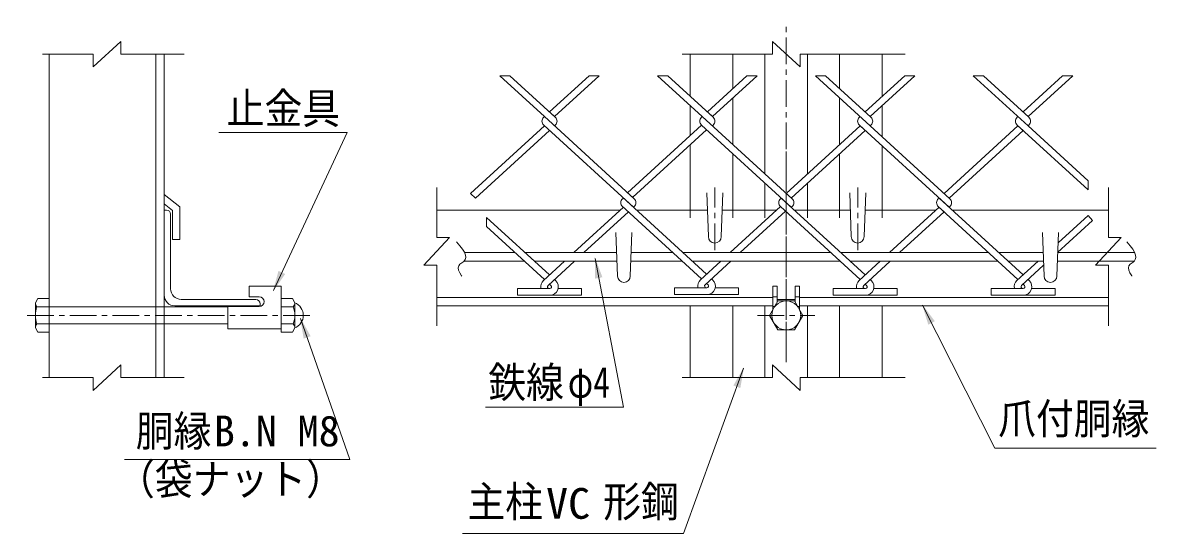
# Model space of a CAD drawing. Units: millimetres, scale not verified. Extents: x -4455 to 4455, y -3150 to 3150.
# Drawn here: x 941 to 2536, y -353 to 366 of the extents above; entities that cross this region are included whole.
import ezdxf
from ezdxf.enums import TextEntityAlignment as Align

# ---------------------------------------------------------------- set-up
doc = ezdxf.new("R2010")
doc.units = ezdxf.units.MM
doc.header["$LTSCALE"] = 30
doc.linetypes.add('DASHED', pattern=[7.5, 6, -1.5])
doc.linetypes.add('USER1', pattern=[2, 1.25, -0.25, 0.25, -0.25])
doc.layers.add('0-4_7詳細', color=7, linetype='Continuous', lineweight=18)
doc.styles.add('ＭＳ ゴシック', font='')
doc.styles.get('ＭＳ ゴシック').set_extended_font_data('MS Gothic')

msp = doc.modelspace()

# ---------------------------------------------------------------- linework, layer by layer
at = {"layer": '0-4_7詳細', "color": 1, "linetype": 'USER1'}
for p, q in [((2014.96, -112.54), (2014.96, 365.8)), ((2014.96, -47.94), (2014.96, 217.63)), ((2014.96, -92.94), (2014.96, 172.63)), ((1914.46, 45.36), (1914.46, 133.43)), ((2115.46, 45.36), (2115.46, 133.43)), ((1344.63, -46.39), (940.83, -46.39)), ((1974.66, -46.39), (2055.31, -46.39))]:
    msp.add_line(p, q, dxfattribs=at)
at = {"layer": '0-4_7詳細', "color": 4}
for p, q in [((1078.92, 339.39), (1040.15, 303.39)), ((1078.92, 321.39), (1078.92, 339.39)), ((1995.57, 339.39), (2034.35, 303.39)), ((1995.57, 321.39), (1995.57, 339.39)), ((1040.15, 321.39), (968.58, 321.39)), ((1040.15, 321.39), (1040.15, 303.39)), ((1078.92, 321.39), (1167.79, 321.39)), ((1995.57, 321.39), (1868.46, 321.39)), ((2034.35, 321.39), (2182.05, 321.39)), ((2034.35, 321.39), (2034.35, 303.39)), ((1523.37, 63.3), (1523.37, 133.49)), ((2468.1, 63.3), (2468.1, 133.49)), ((1505.37, 24.52), (1541.37, 63.3)), ((1523.37, 63.3), (1541.37, 63.3)), ((2450.1, 24.52), (2486.1, 63.3)), ((2468.1, 63.3), (2486.1, 63.3)), ((1523.37, 24.52), (1505.37, 24.52)), ((1523.37, 24.52), (1523.37, -61.06)), ((2468.1, 24.52), (2450.1, 24.52)), ((2468.1, 24.52), (2468.1, -61.06)), ((1078.92, -115.99), (1040.15, -151.99)), ((1078.92, -133.99), (1078.92, -115.99)), ((1995.57, -115.99), (2034.35, -151.99)), ((1995.57, -133.99), (1995.57, -115.99)), ((1040.15, -133.99), (968.58, -133.99)), ((1040.15, -133.99), (1040.15, -151.99)), ((1078.92, -133.99), (1167.79, -133.99)), ((1995.57, -133.99), (1868.46, -133.99)), ((2034.35, -133.99), (2182.05, -133.99)), ((2034.35, -133.99), (2034.35, -151.99))]:
    msp.add_line(p, q, dxfattribs=at)
at = {"layer": '0-4_7詳細', "lineweight": 9}
for p, q in [((977.95, -133.99), (977.95, 321.39)), ((1127.95, -133.99), (1127.95, 321.39)), ((1139.95, -133.99), (1139.95, 321.39)), ((1879.96, 262.06), (1879.96, 321.39)), ((1939.96, 273.08), (1939.96, 321.39)), ((1984.96, 152.83), (1984.96, 321.39)), ((2044.96, 152.83), (2044.96, 321.39)), ((2089.96, 273.08), (2089.96, 321.39)), ((2149.96, 262.06), (2149.96, 321.39)), ((1959.64, 291.12), (1973.85, 291.12)), ((1939.96, 194.06), (1939.96, 260.06)), ((2089.96, 194.06), (2089.96, 260.06)), ((1879.96, 207.04), (1879.96, 249.04)), ((2149.96, 205.08), (2149.96, 249.04)), ((1879.96, 90.71), (1879.96, 194.02)), ((2149.96, 90.71), (2149.96, 192.06)), ((1939.96, 90.71), (1939.96, 181.04)), ((2089.96, 90.71), (2089.96, 181.04)), ((1984.96, 90.71), (1984.96, 139.8)), ((2044.96, 90.71), (2044.96, 139.8)), ((1139.95, 123.7), (1162.09, 106.58)), ((1903.21, 125.96), (1905.46, 64.46)), ((1925.71, 125.96), (1923.46, 64.46)), ((2006.79, 117.84), (2007.86, 118.82)), ((2104.21, 125.96), (2106.46, 64.46)), ((2126.71, 125.96), (2124.46, 64.46)), ((1139.95, 110.43), (1151.59, 101.43)), ((1139.95, 101.96), (1139.95, -18.04)), ((1139.95, 101.96), (1142.95, 101.96)), ((1148.95, 95.96), (1148.95, -9.04)), ((1151.59, 60.42), (1151.59, 101.43)), ((1162.09, 60.42), (1162.09, 106.58)), ((1781.63, 101.96), (1523.37, 101.96)), ((1904.09, 101.96), (1804.23, 101.96)), ((2001.52, 101.96), (1924.83, 101.96)), ((2105.09, 101.96), (2026.26, 101.96)), ((2225.69, 101.96), (2125.83, 101.96)), ((2228.81, 106.78), (2236.99, 99.29)), ((2244.09, 105.8), (2245.16, 106.78)), ((2244.09, 105.8), (2245.16, 106.78)), ((2468.1, 101.96), (2248.29, 101.96)), ((1775.35, 70.46), (1777.6, 8.96)), ((1797.85, 70.46), (1795.6, 8.96)), ((2375.35, 70.46), (2377.6, 8.96)), ((2397.85, 70.46), (2395.6, 8.96)), ((1162.09, 60.42), (1151.59, 60.42)), ((1633.47, 41.96), (1562.31, 41.96)), ((1776.39, 41.96), (1647.68, 41.96)), ((1855.5, 41.96), (1796.81, 41.96)), ((2077.53, 41.96), (1869.71, 41.96)), ((2299.56, 41.96), (2091.74, 41.96)), ((2376.39, 41.96), (2313.77, 41.96)), ((2504.99, 41.96), (2396.81, 41.96)), ((1646.57, 29.96), (1561.78, 29.96)), ((1776.83, 29.96), (1660.78, 29.96)), ((1868.6, 29.96), (1796.37, 29.96)), ((2090.62, 29.96), (1882.81, 29.96)), ((2312.65, 29.96), (2104.83, 29.96)), ((2376.83, 29.96), (2326.86, 29.96)), ((2504.45, 29.96), (2396.37, 29.96)), ((1259.37, -5.35), (1304.37, -5.35)), ((1259.37, -20.35), (1259.37, -5.35)), ((1304.37, -65.35), (1304.37, -5.35)), ((1996.21, -38.13), (1996.21, -5.35)), ((2002.21, -5.35), (1996.21, -5.35)), ((2002.21, -27.74), (2002.21, -5.35)), ((2033.71, -38.13), (2033.71, -5.35)), ((958.75, -28.63), (962.07, -22.87)), ((1163.95, -24.04), (1268.95, -24.04)), ((1259.37, -20.35), (1273.62, -20.35)), ((1274.95, -33.04), (1274.95, -30.04)), ((1304.37, -22.87), (1304.37, -69.91)), ((1320.25, -22.87), (1304.37, -22.87)), ((1323.57, -28.63), (1320.25, -22.87)), ((1323.57, -28.63), (1323.57, -64.15)), ((1996.21, -21.04), (1523.37, -21.04)), ((2002.21, -20.35), (1996.21, -20.35)), ((2027.71, -24.04), (2002.21, -24.04)), ((2027.71, -20.35), (2033.71, -20.35)), ((2468.1, -21.04), (2033.71, -21.04)), ((960.8, -34.39), (977.95, -34.39)), ((1139.95, -34.39), (1229.37, -34.39)), ((1154.95, -33.04), (1274.95, -33.04)), ((1229.37, -33.85), (1273.62, -33.85)), ((1229.37, -65.35), (1229.37, -33.85)), ((1321.51, -34.39), (1304.37, -34.39)), ((1996.21, -33.04), (1523.37, -33.04)), ((1879.96, -33.04), (1996.21, -33.04)), ((1879.96, -133.99), (1879.96, -33.04)), ((1905.46, -33.04), (1996.21, -33.04)), ((1939.96, -133.99), (1939.96, -33.04)), ((1984.96, -133.99), (1984.96, -33.04)), ((1998.68, -33.85), (1996.21, -33.85)), ((2031.24, -33.85), (2033.71, -33.85)), ((2033.71, -33.04), (2149.96, -33.04)), ((2468.1, -33.04), (2033.71, -33.04)), ((2033.71, -33.04), (2124.46, -33.04)), ((2044.96, -133.99), (2044.96, -33.04)), ((2089.96, -133.99), (2089.96, -33.04)), ((2149.96, -133.99), (2149.96, -33.04)), ((960.8, -58.39), (977.95, -58.39)), ((1139.95, -58.39), (1229.37, -58.39)), ((1321.51, -58.39), (1304.37, -58.39)), ((962.07, -69.91), (977.95, -69.91)), ((1229.37, -65.35), (1304.37, -65.35))]:
    msp.add_line(p, q, dxfattribs=at)
at = {"layer": '0-4_7詳細', "color": 3}
for p, q in [((1612.02, 291.12), (1626.22, 291.12)), ((1612.02, 291.12), (1674.81, 233.57)), ((1626.22, 291.12), (1690.09, 232.59)), ((1681.92, 240.08), (1737.61, 291.12)), ((1689.02, 233.57), (1751.82, 291.12)), ((1737.61, 291.12), (1751.82, 291.12)), ((1834.04, 291.12), (1896.84, 233.57)), ((1834.04, 291.12), (1848.25, 291.12)), ((1848.25, 291.12), (1912.12, 232.59)), ((1903.95, 240.08), (1959.64, 291.12)), ((1911.05, 233.57), (1973.85, 291.12)), ((2056.07, 291.12), (2133.08, 220.55)), ((2125.97, 240.08), (2181.67, 291.12)), ((2133.08, 233.57), (2195.88, 291.12)), ((2181.67, 291.12), (2195.88, 291.12)), ((2278.1, 291.12), (2292.31, 291.12)), ((2278.1, 291.12), (2355.11, 220.55)), ((2292.31, 291.12), (2356.18, 232.59)), ((2348, 240.08), (2403.7, 291.12)), ((2355.11, 233.57), (2417.91, 291.12)), ((2403.7, 291.12), (2417.91, 291.12)), ((1681.92, 240.08), (1690.09, 232.59)), ((1903.95, 240.08), (1912.12, 232.59)), ((1673.74, 232.59), (1674.81, 233.57)), ((1673.74, 232.59), (1674.81, 233.57)), ((1674.81, 233.57), (1801.11, 117.84)), ((1895.77, 232.59), (1896.84, 233.57)), ((1895.77, 232.59), (1896.84, 233.57)), ((1896.84, 233.57), (2023.14, 117.84)), ((2117.8, 232.59), (2118.87, 233.57)), ((2339.83, 232.59), (2340.9, 233.57)), ((1570.9, 125.34), (1674.81, 220.55)), ((1578.01, 118.82), (1681.92, 214.04)), ((1673.74, 221.53), (1800.04, 105.8)), ((1689.02, 220.55), (1690.09, 221.53)), ((1689.02, 220.55), (1690.09, 221.53)), ((1791.86, 126.32), (1895.77, 221.53)), ((1798.97, 119.81), (1902.88, 215.02)), ((1895.77, 221.53), (2022.07, 105.8)), ((1911.05, 220.55), (1912.12, 221.53)), ((1911.05, 220.55), (1912.12, 221.53)), ((2014.96, 125.34), (2118.87, 220.55)), ((2022.07, 118.82), (2125.97, 214.04)), ((2117.8, 221.53), (2244.09, 105.8)), ((2117.8, 221.53), (2125.97, 214.04)), ((2133.08, 220.55), (2134.15, 221.53)), ((2133.08, 220.55), (2134.15, 221.53)), ((2133.08, 220.55), (2245.16, 117.84)), ((2236.99, 125.34), (2340.9, 220.55)), ((2244.09, 118.82), (2348, 214.04)), ((2339.83, 221.53), (2439.45, 130.24)), ((2339.83, 221.53), (2348, 214.04)), ((2355.11, 220.55), (2356.18, 221.53)), ((2355.11, 220.55), (2356.18, 221.53)), ((2355.11, 220.55), (2439.45, 143.26)), ((2439.45, 143.26), (2439.45, 130.24)), ((1578.01, 118.82), (1570.9, 125.34)), ((1784.76, 119.81), (1902.88, 11.57)), ((1784.76, 117.84), (1785.83, 118.82)), ((1784.76, 117.84), (1785.83, 118.82)), ((1792.93, 125.34), (1801.11, 117.84)), ((2007.86, 118.82), (2125.97, 10.59)), ((2228.81, 117.84), (2229.88, 118.82)), ((2229.88, 118.82), (2348, 10.59)), ((1716.15, 41.96), (1785.83, 105.8)), ((1730.36, 41.96), (1792.93, 99.29)), ((1783.69, 107.77), (1895.77, 5.06)), ((1800.04, 105.8), (1801.11, 106.78)), ((1800.04, 105.8), (1801.11, 106.78)), ((1936.04, 41.96), (2006.78, 106.79)), ((1950.25, 41.96), (2013.89, 100.27)), ((2006.79, 106.78), (2118.87, 4.08)), ((2022.07, 105.8), (2023.14, 106.78)), ((2022.07, 105.8), (2023.14, 106.78)), ((2160.21, 41.96), (2229.88, 105.8)), ((2174.42, 41.96), (2236.99, 99.29)), ((2228.81, 106.78), (2340.9, 4.08)), ((1593.47, 91.64), (1681.92, 10.59)), ((1593.47, 78.62), (1593.47, 91.64)), ((2396.45, 41.96), (2445.56, 86.96)), ((2397.31, 55.77), (2439.45, 94.39)), ((2439.45, 94.39), (2445.56, 86.96)), ((1593.47, 78.62), (1674.81, 4.08)), ((1673.38, 2.76), (1703.06, 29.96)), ((1679.86, -4.32), (1717.27, 29.96)), ((1894.33, 3.74), (1922.95, 29.96)), ((1900.82, -3.34), (1937.16, 29.96)), ((2117.43, 2.76), (2147.12, 29.96)), ((2123.92, -4.32), (2161.33, 29.96)), ((2339.46, 2.76), (2369.14, 29.96)), ((2345.95, -4.32), (2377.04, 24.18)), ((1689.02, 4.08), (1690.46, 2.76)), ((1909.98, 5.06), (1911.42, 3.74)), ((2133.08, 4.08), (2134.52, 2.76)), ((2340.9, 4.08), (2339.46, 2.76)), ((2355.11, 4.08), (2356.55, 2.76)), ((1636.92, -18.09), (1636.92, -8.49)), ((1682.35, -8.49), (1636.92, -8.49)), ((1681.48, -8.49), (1682.35, -8.49)), ((1681.92, -2.43), (1683.98, -4.32)), ((1694.11, -8.49), (1726.92, -8.49)), ((1726.92, -18.09), (1726.92, -8.49)), ((1903.31, -7.51), (1857.88, -7.51)), ((1857.88, -17.11), (1857.88, -7.51)), ((1902.44, -7.51), (1903.31, -7.51)), ((1902.88, -1.45), (1904.93, -3.34)), ((1915.07, -7.51), (1947.88, -7.51)), ((1947.88, -17.11), (1947.88, -7.51)), ((2126.41, -8.49), (2080.97, -8.49)), ((2080.97, -18.09), (2080.97, -8.49)), ((2125.54, -8.49), (2126.41, -8.49)), ((2125.97, -2.43), (2128.03, -4.32)), ((2138.17, -8.49), (2170.97, -8.49)), ((2170.97, -18.09), (2170.97, -8.49)), ((2303, -18.09), (2303, -8.49)), ((2348.44, -8.49), (2303, -8.49)), ((2348, -2.43), (2345.95, -4.32)), ((2347.57, -8.49), (2348.44, -8.49)), ((2348, -2.43), (2350.06, -4.32)), ((2360.2, -8.49), (2393, -8.49)), ((2393, -18.09), (2393, -8.49)), ((1682.35, -18.09), (1636.92, -18.09)), ((1681.48, -18.09), (1726.92, -18.09)), ((1903.31, -17.11), (1857.88, -17.11)), ((1902.44, -17.11), (1947.88, -17.11)), ((2126.41, -18.09), (2080.97, -18.09)), ((2125.54, -18.09), (2170.97, -18.09)), ((2348.44, -18.09), (2303, -18.09)), ((2347.57, -18.09), (2393, -18.09))]:
    msp.add_line(p, q, dxfattribs=at)
at = {"layer": '0-4_7詳細', "color": 3, "linetype": 'DASHED'}
for p, q in [((977.95, -34.39), (1139.95, -34.39)), ((977.95, -58.39), (1139.95, -58.39))]:
    msp.add_line(p, q, dxfattribs=at)
at = {"layer": '0-4_7詳細', "color": 3}
msp.add_lwpolyline([(2056.07, 291.12), (2070.28, 291.12), (2134.15, 232.59)], dxfattribs=at)
at = {"layer": '0-4_7詳細', "color": 1}
for points in [[(1216.59, 210.89), (1397.13, 210.89), (1293.6, -11.32)], [(1591.9, -175.74), (1785.8, -175.74), (1746.03, 33.83)], [(2535.53, -233.27), (2308.28, -233.27), (2206.75, -32.11)], [(1083.88, -249.45), (1400.86, -249.45), (1331.78, -50.99)], [(1559.36, -353.37), (1870.27, -353.37), (1955.02, -120.67)]]:
    msp.add_lwpolyline(points, dxfattribs=at)
at = {"layer": '0-4_7詳細', "color": 4}
for points in [[(1558.58, 8.69), (1558.27, 9.08), (1555.6, 13.28), (1554.04, 17.04), (1553.57, 20.35), (1554.19, 23.23), (1555.91, 25.66), (1558.73, 27.65), (1561.56, 29.65), (1563.31, 32.13), (1563.99, 35.09), (1563.6, 38.52), (1562.13, 42.43), (1559.59, 46.81), (1555.98, 51.67), (1551.29, 57)], [(2501.25, 8.69), (2500.94, 9.08), (2498.28, 13.28), (2496.71, 17.04), (2496.24, 20.35), (2496.87, 23.23), (2498.59, 25.66), (2501.41, 27.65), (2504.24, 29.65), (2505.99, 32.13), (2506.67, 35.09), (2506.28, 38.52), (2504.81, 42.43), (2502.27, 46.81), (2498.66, 51.67), (2493.97, 57)]]:
    msp.add_lwpolyline(points, dxfattribs=at)
at = {"layer": '0-4_7詳細', "lineweight": 9}
for points in [[(2027.71, -27.74), (2027.71, -5.35), (2033.71, -5.35)], [(958.75, -28.63), (958.75, -64.15), (962.07, -69.91)], [(962.07, -22.87), (977.95, -22.87), (977.95, -69.91)], [(1323.57, -64.15), (1320.25, -69.91), (1304.37, -69.91)]]:
    msp.add_lwpolyline(points, dxfattribs=at)
at = {"layer": '0-4_7詳細', "color": 3}
msp.add_lwpolyline([(2038.48, -46.39), (2026.72, -66.76), (2003.2, -66.76), (1991.44, -46.39), (2003.2, -26.02), (2026.72, -26.02)], close=True, dxfattribs=at)
msp.add_circle((2014.96, -46.39), 20.4, dxfattribs=at)
for centre, radius, start, end in [((1678.81, 227.06), 7.5, 132.5, 227.5), ((1685.03, 227.06), 7.5, 312.5, 47.5), ((1900.84, 227.06), 7.5, 132.5, 227.5), ((1907.05, 227.06), 7.5, 312.5, 47.5), ((2122.87, 227.06), 7.5, 132.5, 227.5), ((2129.08, 227.06), 7.5, 312.5, 47.5), ((2344.89, 227.06), 7.5, 132.5, 227.5), ((2351.11, 227.06), 7.5, 312.5, 47.5), ((1789.82, 112.31), 7.5, 132.5, 227.5), ((1796.04, 112.31), 7.5, 312.5, 47.5), ((2011.85, 112.31), 7.5, 132.5, 227.5), ((2018.07, 112.31), 7.5, 312.5, 47.5), ((2233.88, 112.31), 7.5, 132.5, 227.5), ((2240.1, 112.31), 7.5, 312.5, 47.5), ((1681.48, -6.09), 12, 132.5, 191.53696), ((1682.35, -6.09), 12, 270, 47.5), ((1902.44, -5.11), 12, 132.5, 191.53696), ((1903.31, -5.11), 12, 270, 47.5), ((2125.54, -6.09), 12, 132.5, 191.53696), ((2126.41, -6.09), 12, 270, 47.5), ((2347.57, -6.09), 12, 132.5, 191.53696), ((2348.44, -6.09), 12, 270, 47.5), ((1681.48, -6.09), 2.4, 132.5, 270), ((1682.35, -6.09), 2.4, 270, 47.5), ((1902.44, -5.11), 2.4, 132.5, 270), ((1903.31, -5.11), 2.4, 270, 47.5), ((2125.54, -6.09), 2.4, 132.5, 270), ((2126.41, -6.09), 2.4, 270, 47.5), ((2347.57, -6.09), 2.4, 132.5, 270), ((2348.44, -6.09), 2.4, 270, 47.5)]:
    msp.add_arc(centre, radius, start, end, dxfattribs=at)
at = {"layer": '0-4_7詳細', "lineweight": 9}
for centre, radius, start, end in [((1142.95, 95.96), 6, 0, 90), ((1914.46, 64.46), 9, 180, 0), ((2115.46, 64.46), 9, 180, 0), ((1786.6, 8.96), 9, 180, 0), ((2386.6, 8.96), 9, 180, 0), ((1163.95, -9.04), 15, 180, 270), ((967.83, -28.63), 9.09, 180, 219.3382), ((1154.95, -18.04), 15, 180, 270), ((1268.95, -30.04), 6, 0, 90), ((1273.62, -27.1), 6.75, 270, 90), ((1314.49, -28.63), 9.09, 320.6618, 0), ((1316.43, -46.39), 19.14, 291.90813, 68.09187), ((994.75, -46.39), 36, 160.52878, 199.47122), ((1287.57, -46.39), 36, 340.52878, 19.47122), ((967.83, -64.15), 9.09, 140.6618, 180), ((1314.49, -64.15), 9.09, 0, 39.3382)]:
    msp.add_arc(centre, radius, start, end, dxfattribs=at)
at = {"layer": '0-4_7詳細', "color": 1}
for points in [[(1745.65, 35.8), (1756.37, 7.29), (1746.13, 5.35)], [(1292.75, -13.13), (1300.7, 16.26), (1310.14, 11.86)], [(2205.85, -30.33), (2224.02, -54.76), (2214.72, -59.46)], [(1331.12, -49.1), (1345.9, -75.72), (1336.06, -79.14)], [(1955.7, -118.79), (1950.33, -148.76), (1940.54, -145.19)]]:
    msp.add_solid(points, dxfattribs=at)

# ---------------------------------------------------------------- texts
at = {"layer": '0-4_7詳細', "color": 3, "style": 'ＭＳ ゴシック'}
for s, width, p in [('止金具', 0.9, (1227.75, 210.38)), ('鉄線', 0.9, (1595.77, -175.3)), ('φ4', 0.8, (1707.56, -175.3)), ('爪付胴縁', 0.9, (2313.01, -226.49)), ('胴縁', 0.9, (1099.96, -243.8)), ('（袋ナット）', 0.9, (1073.57, -311.68)), ('主柱', 0.9, (1566.4, -343.41)), ('形鋼', 0.9, (1757.43, -343.41)), ('VC', 1.05, (1677.12, -345.86))]:
    msp.add_text(s, height=43.33, dxfattribs=dict(at, width=width)).set_placement(p, align=Align.BOTTOM_LEFT)
msp.add_text('B.N M8', height=43.33, dxfattribs=at).set_placement((1209.85, -243.8), align=Align.BOTTOM_LEFT)

doc.saveas('drawing.dxf')
